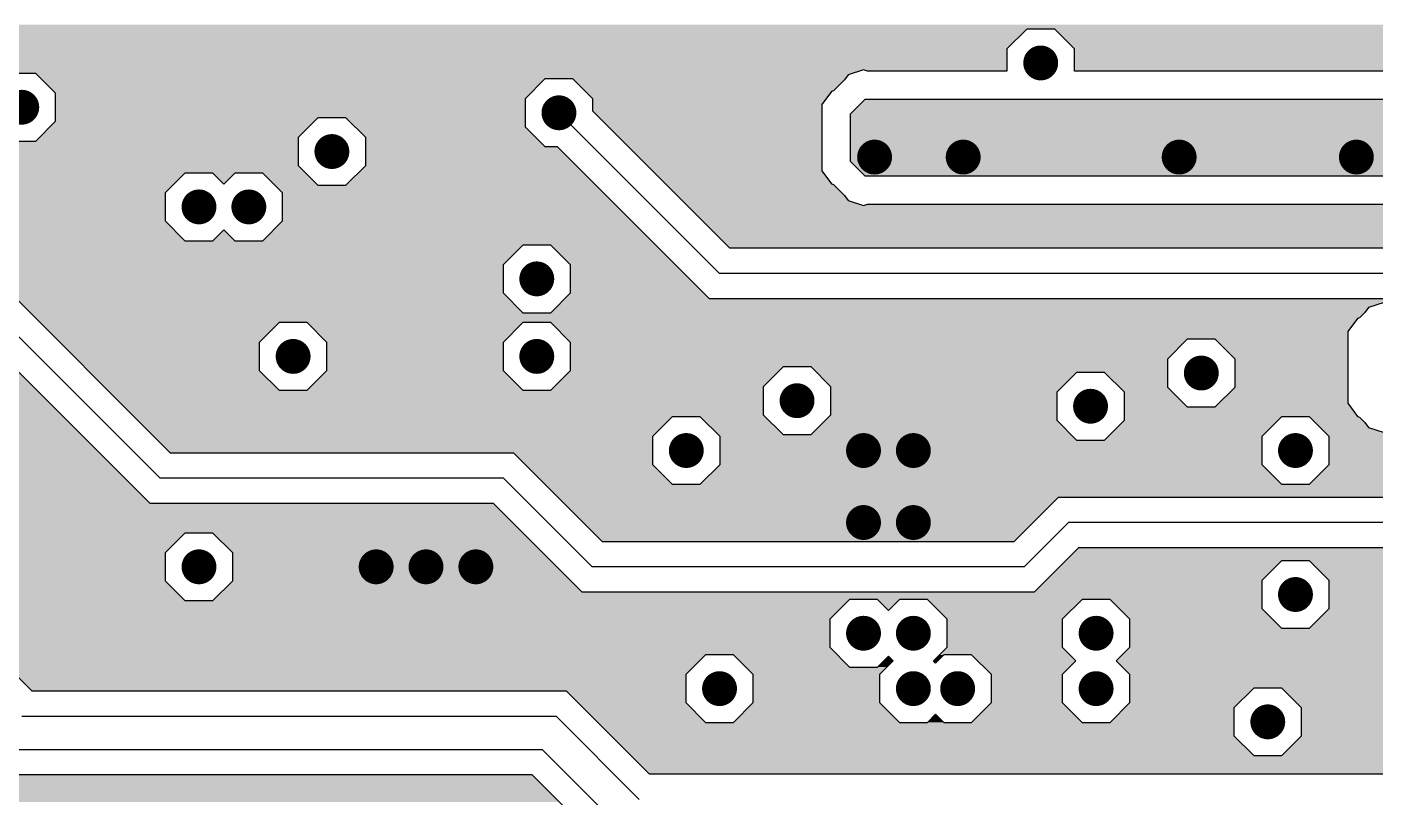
# Model space of a CAD drawing. Extents: x 295 to 953, y 10 to 290.
# Drawn here: x 579.9 to 630.9, y 160.5 to 189.7 of the extents above; entities that cross this region are included whole.
import ezdxf

# ---------------------------------------------------------------- set-up
doc = ezdxf.new("R2010")
doc.units = 0
doc.header["$LTSCALE"] = 5
doc.header["$MEASUREMENT"] = 0
doc.layers.get('0').update_dxf_attribs({"linetype": 'CONTINUOUS', "lineweight": 25})
doc.layers.add('L2-INT1_GBR', color=7, linetype='CONTINUOUS')

msp = doc.modelspace()

# ---------------------------------------------------------------- linework, layer by layer
at = {"const_width": 0.66}
for points in [[(617.885, 188.308, 1), (618.545, 188.308, 1)], [(579.328, 186.632, 1), (579.988, 186.632, 1)], [(599.655, 186.422, 1), (600.315, 186.422, 1)], [(591.063, 184.955, 1), (591.723, 184.955, 1)], [(611.599, 184.746, 1), (612.259, 184.746, 1)], [(614.952, 184.746, 1), (615.612, 184.746, 1)], [(623.124, 184.746, 1), (623.784, 184.746, 1)], [(629.83, 184.746, 1), (630.49, 184.746, 1)], [(586.034, 182.86, 1), (586.694, 182.86, 1)], [(587.92, 182.86, 1), (588.58, 182.86, 1)], [(598.816, 180.136, 1), (599.476, 180.136, 1)], [(589.596, 177.202, 1), (590.256, 177.202, 1)], [(598.816, 177.202, 1), (599.476, 177.202, 1)], [(623.962, 176.573, 1), (624.622, 176.573, 1)], [(608.665, 175.526, 1), (609.325, 175.526, 1)], [(619.771, 175.316, 1), (620.431, 175.316, 1)], [(604.474, 173.64, 1), (605.134, 173.64, 1)], [(611.18, 173.64, 1), (611.84, 173.64, 1)], [(613.066, 173.64, 1), (613.726, 173.64, 1)], [(627.525, 173.64, 1), (628.185, 173.64, 1)], [(611.18, 170.916, 1), (611.84, 170.916, 1)], [(613.066, 170.916, 1), (613.726, 170.916, 1)], [(586.034, 169.239, 1), (586.694, 169.239, 1)], [(592.739, 169.239, 1), (593.399, 169.239, 1)], [(594.625, 169.239, 1), (595.285, 169.239, 1)], [(596.511, 169.239, 1), (597.171, 169.239, 1)], [(627.525, 168.191, 1), (628.185, 168.191, 1)], [(611.18, 166.725, 1), (611.84, 166.725, 1)], [(613.066, 166.725, 1), (613.726, 166.725, 1)], [(619.981, 166.725, 1), (620.641, 166.725, 1)], [(605.732, 164.629, 1), (606.392, 164.629, 1)], [(613.066, 164.629, 1), (613.726, 164.629, 1)], [(614.742, 164.629, 1), (615.402, 164.629, 1)], [(619.981, 164.629, 1), (620.641, 164.629, 1)], [(626.477, 163.372, 1), (627.137, 163.372, 1)]]:
    msp.add_lwpolyline(points, format="xyb", close=True, dxfattribs=at)
at = {"layer": 'L2-INT1_GBR'}
for p, q in [((617.686, 189.587), (616.937, 188.838)), ((618.745, 189.587), (617.686, 189.587)), ((619.494, 188.838), (618.745, 189.587)), ((616.937, 188.838), (616.937, 188)), ((619.494, 188), (619.494, 188.838)), ((580.188, 187.91), (579.129, 187.91)), ((580.937, 187.161), (580.188, 187.91)), ((610.924, 187.858), (610.787, 187.67)), ((611.51, 188.049), (610.924, 187.858)), ((611.66, 188), (611.51, 188.049)), ((616.937, 188), (611.66, 188)), ((648.579, 188), (619.494, 188)), ((599.455, 187.701), (598.706, 186.952)), ((600.514, 187.701), (599.455, 187.701)), ((601.263, 186.952), (600.514, 187.701)), ((610.295, 187.229), (609.932, 186.731)), ((610.371, 187.254), (610.295, 187.229)), ((610.787, 187.67), (610.371, 187.254)), ((585.29, 173.541), (572.088, 186.742)), ((580.937, 186.102), (580.937, 187.161)), ((598.706, 186.952), (598.706, 185.893)), ((601.263, 186.485), (601.263, 186.952)), ((609.932, 186.731), (609.932, 184.228)), ((611.561, 186.927), (611.005, 186.371)), ((651.376, 186.927), (611.561, 186.927)), ((590.863, 186.234), (590.114, 185.485)), ((591.923, 186.234), (590.863, 186.234)), ((592.672, 185.485), (591.923, 186.234)), ((599.985, 186.422), (606.062, 180.345)), ((606.454, 181.294), (601.263, 186.485)), ((611.005, 186.371), (611.005, 184.587)), ((571.695, 185.794), (584.897, 172.592)), ((580.188, 185.353), (580.937, 186.102)), ((598.706, 185.893), (599.455, 185.143)), ((579.129, 185.353), (580.188, 185.353)), ((590.114, 185.485), (590.114, 184.426)), ((592.672, 184.426), (592.672, 185.485)), ((571.303, 184.845), (584.504, 171.643)), ((599.455, 185.143), (599.922, 185.143)), ((599.922, 185.143), (605.669, 179.397)), ((590.114, 184.426), (590.863, 183.677)), ((591.923, 183.677), (592.672, 184.426)), ((609.932, 184.228), (610.295, 183.729)), ((611.005, 184.587), (611.561, 184.031)), ((585.834, 184.139), (585.085, 183.389)), ((586.893, 184.139), (585.834, 184.139)), ((587.308, 183.726), (586.893, 184.139)), ((587.72, 184.139), (587.308, 183.726)), ((588.779, 184.139), (587.72, 184.139)), ((589.529, 183.389), (588.779, 184.139)), ((590.863, 183.677), (591.923, 183.677)), ((610.295, 183.729), (610.371, 183.705)), ((610.371, 183.705), (610.787, 183.289)), ((611.561, 184.031), (654.626, 184.031)), ((585.085, 183.389), (585.085, 182.33)), ((589.529, 182.33), (589.529, 183.389)), ((610.787, 183.289), (610.924, 183.101)), ((610.924, 183.101), (611.51, 182.909)), ((611.51, 182.909), (611.66, 182.959)), ((611.66, 182.959), (654.527, 182.959)), ((580.051, 164.53), (562.361, 182.22)), ((585.085, 182.33), (585.834, 181.581)), ((588.779, 181.581), (589.529, 182.33)), ((586.893, 181.581), (587.308, 181.994)), ((587.308, 181.994), (587.72, 181.581)), ((585.834, 181.581), (586.893, 181.581)), ((587.72, 181.581), (588.779, 181.581)), ((598.617, 181.414), (597.868, 180.665)), ((599.676, 181.414), (598.617, 181.414)), ((600.425, 180.665), (599.676, 181.414)), ((661.2, 181.294), (606.454, 181.294)), ((597.868, 180.665), (597.868, 179.606)), ((600.425, 179.606), (600.425, 180.665)), ((661.592, 180.345), (606.062, 180.345)), ((597.868, 179.606), (598.617, 178.857)), ((599.676, 178.857), (600.425, 179.606)), ((605.669, 179.397), (661.985, 179.397)), ((630.622, 179.057), (630.485, 178.869)), ((631.208, 179.248), (630.622, 179.057)), ((598.617, 178.857), (599.676, 178.857)), ((630.203, 178.637), (629.84, 178.139)), ((630.279, 178.662), (630.203, 178.637)), ((630.485, 178.869), (630.279, 178.662)), ((589.397, 178.481), (588.647, 177.732)), ((590.456, 178.481), (589.397, 178.481)), ((591.205, 177.732), (590.456, 178.481)), ((598.617, 178.481), (597.868, 177.732)), ((599.676, 178.481), (598.617, 178.481)), ((600.425, 177.732), (599.676, 178.481)), ((629.84, 178.139), (629.84, 175.427)), ((588.647, 177.732), (588.647, 176.672)), ((591.205, 176.672), (591.205, 177.732)), ((597.868, 177.732), (597.868, 176.672)), ((600.425, 176.672), (600.425, 177.732)), ((623.763, 177.852), (623.014, 177.103)), ((624.822, 177.852), (623.763, 177.852)), ((625.571, 177.103), (624.822, 177.852)), ((623.014, 177.103), (623.014, 176.044)), ((625.571, 176.044), (625.571, 177.103)), ((588.647, 176.672), (589.397, 175.923)), ((590.456, 175.923), (591.205, 176.672)), ((597.868, 176.672), (598.617, 175.923)), ((599.676, 175.923), (600.425, 176.672)), ((608.466, 176.804), (607.717, 176.055)), ((609.525, 176.804), (608.466, 176.804)), ((610.274, 176.055), (609.525, 176.804)), ((619.572, 176.595), (618.823, 175.846)), ((620.631, 176.595), (619.572, 176.595)), ((621.38, 175.846), (620.631, 176.595)), ((607.717, 176.055), (607.717, 174.996)), ((610.274, 174.996), (610.274, 176.055)), ((623.014, 176.044), (623.763, 175.295)), ((624.822, 175.295), (625.571, 176.044)), ((589.397, 175.923), (590.456, 175.923)), ((598.617, 175.923), (599.676, 175.923)), ((618.823, 175.846), (618.823, 174.786)), ((621.38, 174.786), (621.38, 175.846)), ((607.717, 174.996), (608.466, 174.247)), ((609.525, 174.247), (610.274, 174.996)), ((623.763, 175.295), (624.822, 175.295)), ((629.84, 175.427), (630.203, 174.928)), ((604.275, 174.918), (603.526, 174.169)), ((605.334, 174.918), (604.275, 174.918)), ((606.083, 174.169), (605.334, 174.918)), ((618.823, 174.786), (619.572, 174.037)), ((620.631, 174.037), (621.38, 174.786)), ((627.325, 174.918), (626.576, 174.169)), ((628.384, 174.918), (627.325, 174.918)), ((629.133, 174.169), (628.384, 174.918)), ((630.203, 174.928), (630.279, 174.904)), ((630.279, 174.904), (630.485, 174.697)), ((630.485, 174.697), (630.622, 174.509)), ((630.622, 174.509), (631.208, 174.318)), ((603.526, 174.169), (603.526, 173.11)), ((606.083, 173.11), (606.083, 174.169)), ((608.466, 174.247), (609.525, 174.247)), ((619.572, 174.037), (620.631, 174.037)), ((626.576, 174.169), (626.576, 173.11)), ((629.133, 173.11), (629.133, 174.169)), ((598.282, 173.541), (585.29, 173.541)), ((601.635, 170.188), (598.282, 173.541)), ((603.526, 173.11), (604.275, 172.361)), ((605.334, 172.361), (606.083, 173.11)), ((626.576, 173.11), (627.325, 172.361)), ((628.384, 172.361), (629.133, 173.11)), ((597.889, 172.592), (584.897, 172.592)), ((597.889, 172.592), (601.242, 169.239)), ((604.275, 172.361), (605.334, 172.361)), ((627.325, 172.361), (628.384, 172.361)), ((584.504, 171.643), (597.496, 171.643)), ((597.496, 171.643), (600.849, 168.29)), ((618.87, 171.864), (617.194, 170.188)), ((636.629, 171.864), (618.87, 171.864)), ((617.587, 169.239), (619.263, 170.916)), ((636.237, 170.916), (619.263, 170.916)), ((585.834, 170.518), (585.085, 169.769)), ((586.893, 170.518), (585.834, 170.518)), ((587.643, 169.769), (586.893, 170.518)), ((617.194, 170.188), (601.635, 170.188)), ((617.98, 168.29), (619.656, 169.967)), ((619.656, 169.967), (635.844, 169.967)), ((585.085, 169.769), (585.085, 168.709)), ((587.643, 168.709), (587.643, 169.769)), ((627.325, 169.47), (626.576, 168.721)), ((628.384, 169.47), (627.325, 169.47)), ((629.133, 168.721), (628.384, 169.47)), ((617.587, 169.239), (601.242, 169.239)), ((585.085, 168.709), (585.834, 167.96)), ((586.893, 167.96), (587.643, 168.709)), ((626.576, 168.721), (626.576, 167.662)), ((629.133, 167.662), (629.133, 168.721)), ((585.834, 167.96), (586.893, 167.96)), ((600.849, 168.29), (617.98, 168.29)), ((610.98, 168.003), (610.231, 167.254)), ((612.039, 168.003), (610.98, 168.003)), ((612.454, 167.591), (612.039, 168.003)), ((612.866, 168.003), (612.454, 167.591)), ((613.925, 168.003), (612.866, 168.003)), ((614.675, 167.254), (613.925, 168.003)), ((619.781, 168.003), (619.032, 167.254)), ((620.841, 168.003), (619.781, 168.003)), ((621.59, 167.254), (620.841, 168.003)), ((626.576, 167.662), (627.325, 166.913)), ((628.384, 166.913), (629.133, 167.662)), ((610.231, 167.254), (610.231, 166.195)), ((614.675, 166.195), (614.675, 167.254)), ((619.032, 167.254), (619.032, 166.195)), ((621.59, 166.195), (621.59, 167.254)), ((627.325, 166.913), (628.384, 166.913)), ((605.532, 165.908), (604.783, 165.159)), ((606.591, 165.908), (605.532, 165.908)), ((607.34, 165.159), (606.591, 165.908)), ((610.231, 166.195), (610.98, 165.446)), ((612.039, 165.446), (612.454, 165.858)), ((612.454, 165.858), (612.635, 165.677)), ((614.156, 165.677), (614.675, 166.195)), ((614.543, 165.908), (614.234, 165.599)), ((615.602, 165.908), (614.543, 165.908)), ((616.351, 165.159), (615.602, 165.908)), ((619.032, 166.195), (619.55, 165.677)), ((621.072, 165.677), (621.59, 166.195)), ((610.98, 165.446), (612.039, 165.446)), ((612.635, 165.677), (612.117, 165.159)), ((614.234, 165.599), (614.156, 165.677)), ((619.55, 165.677), (619.032, 165.159)), ((621.59, 165.159), (621.072, 165.677)), ((604.783, 165.159), (604.783, 164.099)), ((607.34, 164.099), (607.34, 165.159)), ((612.117, 165.159), (612.117, 164.099)), ((616.351, 164.099), (616.351, 165.159)), ((619.032, 165.159), (619.032, 164.099)), ((621.59, 164.099), (621.59, 165.159)), ((600.272, 164.53), (580.051, 164.53)), ((603.415, 161.387), (600.272, 164.53)), ((626.277, 164.65), (625.528, 163.901)), ((627.337, 164.65), (626.277, 164.65)), ((628.086, 163.901), (627.337, 164.65)), ((604.783, 164.099), (605.532, 163.35)), ((606.591, 163.35), (607.34, 164.099)), ((612.117, 164.099), (612.866, 163.35)), ((615.602, 163.35), (616.351, 164.099)), ((619.032, 164.099), (619.781, 163.35)), ((620.841, 163.35), (621.59, 164.099)), ((625.528, 163.901), (625.528, 162.842)), ((628.086, 162.842), (628.086, 163.901)), ((579.658, 163.581), (599.879, 163.581)), ((603.022, 160.438), (599.879, 163.581)), ((605.532, 163.35), (606.591, 163.35)), ((612.866, 163.35), (613.925, 163.35)), ((613.925, 163.35), (614.234, 163.659)), ((614.234, 163.659), (614.543, 163.35)), ((614.543, 163.35), (615.602, 163.35)), ((619.781, 163.35), (620.841, 163.35)), ((625.528, 162.842), (626.277, 162.093)), ((627.337, 162.093), (628.086, 162.842)), ((579.239, 162.324), (599.356, 162.324)), ((602.499, 159.181), (599.356, 162.324)), ((626.277, 162.093), (627.337, 162.093)), ((578.846, 161.375), (598.963, 161.375)), ((598.963, 161.375), (602.107, 158.232)), ((639.458, 161.387), (603.415, 161.387))]:
    msp.add_line(p, q, dxfattribs=at)
for points in [[(524.611, 189.412), (524.786, 189.587), (617.511, 189.412), (617.686, 189.587)], [(524.786, 189.587), (524.953, 189.754), (667.229, 189.587), (667.229, 189.754)], [(524.786, 189.587), (524.786, 189.587), (617.686, 189.587), (618.745, 189.587)], [(528.807, 188.838), (528.233, 189.412), (616.937, 188.838), (617.511, 189.412)], [(619.494, 188.838), (618.745, 189.587), (648.579, 188.838), (649.328, 189.587)], [(618.745, 189.587), (618.745, 189.587), (649.328, 189.587), (650.387, 189.587)], [(529.32, 188.325), (528.807, 188.838), (616.937, 188.325), (616.937, 188.838)], [(619.494, 188), (619.494, 188.838), (648.579, 188), (648.579, 188.838)], [(529.32, 188.049), (529.32, 188.325), (616.937, 188.049), (616.937, 188.325)], [(529.32, 187.91), (529.32, 188.049), (611.086, 187.91), (611.51, 188.049)], [(529.32, 187.91), (529.32, 187.91), (579.129, 187.91), (580.188, 187.91)], [(580.241, 187.858), (580.188, 187.91), (610.924, 187.858), (611.086, 187.91)], [(580.397, 187.701), (580.241, 187.858), (610.81, 187.701), (610.924, 187.858)], [(611.66, 188), (611.51, 188.049), (616.937, 188), (616.937, 188.049)], [(580.937, 187.161), (580.397, 187.701), (598.915, 187.161), (599.455, 187.701)], [(580.397, 187.701), (580.397, 187.701), (599.455, 187.701), (600.514, 187.701)], [(600.546, 187.67), (600.514, 187.701), (610.787, 187.67), (610.81, 187.701)], [(600.961, 187.254), (600.546, 187.67), (610.371, 187.254), (610.787, 187.67)], [(600.986, 187.229), (600.961, 187.254), (610.295, 187.229), (610.371, 187.254)], [(601.263, 186.952), (600.986, 187.229), (610.094, 186.952), (610.295, 187.229)], [(580.937, 186.952), (580.937, 187.161), (598.706, 186.952), (598.915, 187.161)], [(580.937, 186.234), (580.937, 186.952), (598.706, 186.234), (598.706, 186.952)], [(601.263, 186.731), (601.263, 186.952), (609.932, 186.731), (610.094, 186.952)], [(601.263, 186.485), (601.263, 186.731), (609.932, 186.485), (609.932, 186.731)], [(611.005, 186.371), (611.561, 186.927), (655.182, 186.371), (655.182, 186.927)], [(580.937, 186.102), (580.937, 186.234), (590.731, 186.102), (590.863, 186.234)], [(580.937, 186.234), (580.937, 186.234), (590.863, 186.234), (591.923, 186.234)], [(592.264, 185.893), (591.923, 186.234), (598.706, 185.893), (598.706, 186.234)], [(603.521, 184.228), (601.263, 186.485), (609.932, 184.228), (609.932, 186.485)], [(611.005, 184.587), (611.005, 186.371), (655.182, 184.587), (655.182, 186.371)], [(580.32, 185.485), (580.937, 186.102), (590.114, 185.485), (590.731, 186.102)], [(592.672, 185.485), (592.264, 185.893), (599.113, 185.485), (598.706, 185.893)], [(574.405, 184.426), (573.477, 185.353), (590.114, 184.426), (590.114, 185.353)], [(580.188, 185.353), (580.32, 185.485), (590.114, 185.353), (590.114, 185.485)], [(592.672, 185.143), (592.672, 185.485), (599.455, 185.143), (599.113, 185.485)], [(592.672, 184.426), (592.672, 185.143), (600.64, 184.426), (599.922, 185.143)], [(592.672, 185.143), (592.672, 185.143), (599.676, 185.143), (599.455, 185.143)], [(574.692, 184.139), (574.405, 184.426), (590.401, 184.139), (590.114, 184.426)], [(591.923, 183.677), (592.672, 184.426), (601.389, 183.677), (600.64, 184.426)], [(604.019, 183.729), (603.521, 184.228), (610.295, 183.729), (609.932, 184.228)], [(611.561, 184.031), (611.005, 184.587), (654.626, 184.031), (655.182, 184.587)], [(575.441, 183.389), (574.692, 184.139), (585.085, 183.389), (585.834, 184.139)], [(574.692, 184.139), (574.692, 184.139), (585.834, 184.139), (586.893, 184.139)], [(586.893, 184.139), (586.893, 184.139), (587.72, 184.139), (588.779, 184.139)], [(587.308, 183.726), (586.893, 184.139), (587.308, 183.726), (587.72, 184.139)], [(588.834, 184.084), (588.779, 184.139), (590.456, 184.084), (590.401, 184.139)], [(589.241, 183.677), (588.834, 184.084), (590.863, 183.677), (590.456, 184.084)], [(589.529, 183.389), (589.241, 183.677), (601.676, 183.389), (601.389, 183.677)], [(604.044, 183.705), (604.019, 183.729), (610.371, 183.705), (610.295, 183.729)], [(604.459, 183.289), (604.044, 183.705), (610.787, 183.289), (610.371, 183.705)], [(576.5, 182.33), (575.441, 183.389), (585.085, 182.33), (585.085, 183.389)], [(589.529, 182.33), (589.529, 183.389), (602.735, 182.33), (601.676, 183.389)], [(604.648, 183.101), (604.459, 183.289), (610.924, 183.101), (610.787, 183.289)], [(604.839, 182.909), (604.648, 183.101), (611.51, 182.909), (610.924, 183.101)], [(606.454, 181.294), (604.839, 182.909), (661.2, 181.294), (662.815, 182.909)], [(611.51, 182.909), (611.66, 182.959), (654.677, 182.909), (654.527, 182.959)], [(611.66, 182.959), (611.66, 182.959), (654.527, 182.959), (611.66, 182.959)], [(577.249, 181.581), (576.5, 182.33), (585.834, 181.581), (585.085, 182.33)], [(588.779, 181.581), (589.529, 182.33), (603.484, 181.581), (602.735, 182.33)], [(586.893, 181.581), (587.308, 181.994), (587.72, 181.581), (587.308, 181.994)], [(577.416, 181.414), (577.249, 181.581), (603.651, 181.414), (603.484, 181.581)], [(578.165, 180.665), (577.416, 181.414), (597.868, 180.665), (598.617, 181.414)], [(577.416, 181.414), (577.416, 181.414), (598.617, 181.414), (599.676, 181.414)], [(600.425, 180.665), (599.676, 181.414), (604.4, 180.665), (603.651, 181.414)], [(579.224, 179.606), (578.165, 180.665), (597.868, 179.606), (597.868, 180.665)], [(600.425, 179.731), (600.425, 180.665), (605.334, 179.731), (604.4, 180.665)], [(579.973, 178.857), (579.224, 179.606), (598.617, 178.857), (597.868, 179.606)], [(600.216, 179.397), (600.425, 179.606), (605.669, 179.397), (605.459, 179.606)], [(600.425, 179.606), (600.425, 179.731), (605.459, 179.606), (605.334, 179.731)], [(599.688, 178.869), (599.876, 179.057), (630.485, 178.869), (630.622, 179.057)], [(599.876, 179.057), (600.067, 179.248), (630.622, 179.057), (631.208, 179.248)], [(600.067, 179.248), (600.216, 179.396), (664.811, 179.248), (664.96, 179.396)], [(600.216, 179.396), (600.216, 179.397), (609.525, 179.396), (605.669, 179.397)], [(628.384, 179.396), (661.985, 179.397), (664.96, 179.396), (664.96, 179.397)], [(580.168, 178.662), (579.973, 178.857), (630.279, 178.662), (630.473, 178.857)], [(579.973, 178.857), (579.973, 178.857), (599.676, 178.857), (598.617, 178.857)], [(580.193, 178.637), (580.168, 178.662), (630.203, 178.637), (630.279, 178.662)], [(580.35, 178.481), (580.193, 178.637), (630.089, 178.481), (630.203, 178.637)], [(599.676, 178.857), (599.688, 178.869), (630.473, 178.857), (630.485, 178.869)], [(581.099, 177.732), (580.35, 178.481), (588.647, 177.732), (589.397, 178.481)], [(580.35, 178.481), (580.35, 178.481), (589.397, 178.481), (590.456, 178.481)], [(591.205, 177.732), (590.456, 178.481), (597.868, 177.732), (598.617, 178.481)], [(590.456, 178.481), (590.456, 178.481), (598.617, 178.481), (599.676, 178.481)], [(600.018, 178.139), (599.676, 178.481), (629.84, 178.139), (630.089, 178.481)], [(600.305, 177.852), (600.018, 178.139), (629.84, 177.852), (629.84, 178.139)], [(582.158, 176.672), (581.099, 177.732), (588.647, 176.672), (588.647, 177.732)], [(591.205, 176.672), (591.205, 177.732), (597.868, 176.672), (597.868, 177.732)], [(600.425, 177.732), (600.305, 177.852), (623.642, 177.732), (623.763, 177.852)], [(600.305, 177.852), (600.305, 177.852), (623.763, 177.852), (624.822, 177.852)], [(600.425, 177.103), (600.425, 177.732), (623.014, 177.103), (623.642, 177.732)], [(625.571, 177.103), (624.822, 177.852), (629.84, 177.103), (629.84, 177.852)], [(600.425, 176.804), (600.425, 177.103), (623.014, 176.804), (623.014, 177.103)], [(625.571, 176.044), (625.571, 177.103), (629.84, 176.044), (629.84, 177.103)], [(575.07, 176.055), (574.321, 176.804), (580.092, 176.055), (579.343, 176.804)], [(582.907, 175.923), (582.158, 176.672), (589.397, 175.923), (588.647, 176.672)], [(590.456, 175.923), (591.205, 176.672), (598.617, 175.923), (597.868, 176.672)], [(599.808, 176.055), (600.425, 176.672), (607.717, 176.055), (608.334, 176.672)], [(600.425, 176.672), (600.425, 176.804), (608.334, 176.672), (608.466, 176.804)], [(600.425, 176.804), (600.425, 176.804), (608.466, 176.804), (609.525, 176.804)], [(609.734, 176.595), (609.525, 176.804), (623.014, 176.595), (623.014, 176.804)], [(610.274, 176.055), (609.734, 176.595), (619.032, 176.055), (619.572, 176.595)], [(609.734, 176.595), (609.734, 176.595), (619.572, 176.595), (620.631, 176.595)], [(621.182, 176.044), (620.631, 176.595), (623.014, 176.044), (623.014, 176.595)], [(575.07, 174.996), (575.07, 176.055), (581.152, 174.996), (580.092, 176.055)], [(599.676, 175.923), (599.808, 176.055), (607.717, 175.923), (607.717, 176.055)], [(610.274, 175.846), (610.274, 176.055), (618.823, 175.846), (619.032, 176.055)], [(621.38, 175.846), (621.182, 176.044), (623.212, 175.846), (623.014, 176.044)], [(624.954, 175.427), (625.571, 176.044), (629.84, 175.427), (629.84, 176.044)], [(583.834, 174.996), (582.907, 175.923), (607.717, 174.996), (607.717, 175.923)], [(610.274, 174.996), (610.274, 175.846), (618.823, 174.996), (618.823, 175.846)], [(621.38, 175.295), (621.38, 175.846), (623.763, 175.295), (623.212, 175.846)], [(574.321, 174.247), (575.07, 174.996), (581.901, 174.247), (581.152, 174.996)], [(583.912, 174.918), (583.834, 174.996), (607.794, 174.918), (607.717, 174.996)], [(610.064, 174.786), (610.274, 174.996), (618.823, 174.786), (618.823, 174.996)], [(621.38, 174.928), (621.38, 175.295), (630.203, 174.928), (629.936, 175.295)], [(624.822, 175.295), (624.954, 175.427), (629.936, 175.295), (629.84, 175.427)], [(584.661, 174.169), (583.912, 174.918), (603.526, 174.169), (604.275, 174.918)], [(583.912, 174.918), (583.912, 174.918), (604.275, 174.918), (605.334, 174.918)], [(606.005, 174.247), (605.334, 174.918), (608.466, 174.247), (607.794, 174.918)], [(609.525, 174.247), (610.064, 174.786), (619.362, 174.247), (618.823, 174.786)], [(620.763, 174.169), (621.38, 174.786), (626.576, 174.169), (627.193, 174.786)], [(621.38, 174.918), (621.38, 174.928), (630.233, 174.918), (630.203, 174.928)], [(621.38, 174.786), (621.38, 174.918), (627.193, 174.786), (627.325, 174.918)], [(621.38, 174.918), (621.38, 174.918), (627.325, 174.918), (628.384, 174.918)], [(628.399, 174.904), (628.384, 174.918), (630.279, 174.904), (630.233, 174.918)], [(628.606, 174.697), (628.399, 174.904), (630.485, 174.697), (630.279, 174.904)], [(628.794, 174.509), (628.606, 174.697), (630.622, 174.509), (630.485, 174.697)], [(628.985, 174.318), (628.794, 174.509), (631.208, 174.318), (630.622, 174.509)], [(572.938, 171.643), (570.334, 174.247), (584.504, 171.643), (581.901, 174.247)], [(585.29, 173.541), (584.661, 174.169), (603.526, 173.541), (603.526, 174.169)], [(606.083, 174.169), (606.005, 174.247), (619.44, 174.169), (619.362, 174.247)], [(606.083, 174.037), (606.083, 174.169), (619.572, 174.037), (619.44, 174.169)], [(606.083, 173.11), (606.083, 174.037), (626.576, 173.11), (626.576, 174.037)], [(620.631, 174.037), (620.763, 174.169), (626.576, 174.037), (626.576, 174.169)], [(629.133, 174.169), (628.985, 174.318), (674.611, 174.169), (674.759, 174.318)], [(629.133, 173.11), (629.133, 174.169), (673.551, 173.11), (674.611, 174.169)], [(598.712, 173.11), (598.282, 173.541), (603.526, 173.11), (603.526, 173.541)], [(599.462, 172.361), (598.712, 173.11), (604.275, 172.361), (603.526, 173.11)], [(605.334, 172.361), (606.083, 173.11), (627.325, 172.361), (626.576, 173.11)], [(628.384, 172.361), (629.133, 173.11), (672.802, 172.361), (673.551, 173.11)], [(599.958, 171.864), (599.462, 172.361), (672.306, 171.864), (672.802, 172.361)], [(574.063, 170.518), (572.938, 171.643), (598.622, 170.518), (597.496, 171.643)], [(572.938, 171.643), (572.938, 171.643), (586.894, 171.643), (584.504, 171.643)], [(601.635, 170.188), (599.958, 171.864), (617.194, 170.188), (618.87, 171.864)], [(599.958, 171.864), (599.958, 171.864), (618.87, 171.864), (636.629, 171.864)], [(574.812, 169.769), (574.063, 170.518), (585.085, 169.769), (585.834, 170.518)], [(574.063, 170.518), (574.063, 170.518), (585.834, 170.518), (586.893, 170.518)], [(587.643, 169.769), (586.893, 170.518), (599.371, 169.769), (598.622, 170.518)], [(619.159, 169.47), (619.656, 169.967), (636.341, 169.47), (635.844, 169.967)], [(619.656, 169.967), (619.656, 169.967), (620.841, 169.967), (619.656, 169.967)], [(575.872, 168.709), (574.812, 169.769), (585.085, 168.709), (585.085, 169.769)], [(587.643, 168.709), (587.643, 169.769), (600.43, 168.709), (599.371, 169.769)], [(618.41, 168.721), (619.159, 169.47), (626.576, 168.721), (627.325, 169.47)], [(619.159, 169.47), (619.159, 169.47), (627.325, 169.47), (628.384, 169.47)], [(629.133, 168.721), (628.384, 169.47), (637.09, 168.721), (636.341, 169.47)], [(576.621, 167.96), (575.872, 168.709), (585.834, 167.96), (585.085, 168.709)], [(587.224, 168.29), (587.643, 168.709), (600.849, 168.29), (600.43, 168.709)], [(617.98, 168.29), (618.41, 168.721), (626.576, 168.29), (626.576, 168.721)], [(629.133, 167.662), (629.133, 168.721), (638.149, 167.662), (637.09, 168.721)], [(577.327, 167.254), (576.621, 167.96), (610.231, 167.254), (610.937, 167.96)], [(586.893, 167.96), (586.936, 168.003), (610.937, 167.96), (610.98, 168.003)], [(586.936, 168.003), (587.223, 168.29), (626.576, 168.003), (626.576, 168.29)], [(586.936, 168.003), (586.936, 168.003), (610.98, 168.003), (612.039, 168.003)], [(587.223, 168.29), (587.224, 168.29), (606.591, 168.29), (600.849, 168.29)], [(612.039, 168.003), (612.039, 168.003), (612.866, 168.003), (613.925, 168.003)], [(612.454, 167.591), (612.039, 168.003), (612.454, 167.591), (612.866, 168.003)], [(614.675, 167.254), (613.925, 168.003), (619.032, 167.254), (619.781, 168.003)], [(613.925, 168.003), (613.925, 168.003), (619.781, 168.003), (620.841, 168.003)], [(621.182, 167.662), (620.841, 168.003), (626.576, 167.662), (626.576, 168.003)], [(621.59, 167.254), (621.182, 167.662), (626.984, 167.254), (626.576, 167.662)], [(628.384, 166.913), (629.049, 167.578), (638.898, 166.913), (638.233, 167.578)], [(629.049, 167.578), (629.133, 167.662), (638.233, 167.578), (638.149, 167.662)], [(578.386, 166.195), (577.327, 167.254), (610.231, 166.195), (610.231, 167.254)], [(614.675, 166.195), (614.675, 167.254), (619.032, 166.195), (619.032, 167.254)], [(621.59, 166.913), (621.59, 167.254), (627.325, 166.913), (626.984, 167.254)], [(621.59, 166.195), (621.59, 166.913), (639.616, 166.195), (638.898, 166.913)], [(621.59, 166.913), (621.59, 166.913), (627.337, 166.913), (627.325, 166.913)], [(578.673, 165.908), (578.386, 166.195), (610.518, 165.908), (610.231, 166.195)], [(579.422, 165.159), (578.673, 165.908), (604.783, 165.159), (605.532, 165.908)], [(578.673, 165.908), (578.673, 165.908), (605.532, 165.908), (606.591, 165.908)], [(607.053, 165.446), (606.591, 165.908), (610.98, 165.446), (610.518, 165.908)], [(612.271, 165.677), (612.454, 165.858), (612.635, 165.677), (612.454, 165.858)], [(614.156, 165.677), (614.387, 165.908), (614.312, 165.677), (614.543, 165.908)], [(614.387, 165.908), (614.675, 166.195), (619.319, 165.908), (619.032, 166.195)], [(614.387, 165.908), (614.387, 165.908), (614.543, 165.908), (615.602, 165.908)], [(615.833, 165.677), (615.602, 165.908), (619.55, 165.677), (619.319, 165.908)], [(621.072, 165.677), (621.59, 166.195), (640.134, 165.677), (639.616, 166.195)], [(607.34, 165.159), (607.053, 165.446), (612.117, 165.159), (612.404, 165.446)], [(612.039, 165.446), (612.271, 165.677), (612.404, 165.446), (612.635, 165.677)], [(614.234, 165.599), (614.156, 165.677), (614.234, 165.599), (614.312, 165.677)], [(616.351, 165.159), (615.833, 165.677), (619.032, 165.159), (619.55, 165.677)], [(621.182, 165.566), (621.072, 165.677), (640.245, 165.566), (640.134, 165.677)], [(621.265, 165.484), (621.182, 165.566), (675.136, 165.484), (675.106, 165.566)], [(621.59, 165.159), (621.265, 165.484), (675.289, 165.159), (675.136, 165.484)], [(580.051, 164.53), (579.422, 165.159), (604.783, 164.53), (604.783, 165.159)], [(607.34, 164.099), (607.34, 165.159), (612.117, 164.099), (612.117, 165.159)], [(616.351, 164.099), (616.351, 165.159), (619.032, 164.099), (619.032, 165.159)], [(621.59, 164.952), (621.59, 165.159), (675.386, 164.952), (675.289, 165.159)], [(621.59, 164.65), (621.59, 164.952), (675.567, 164.65), (675.386, 164.952)], [(600.702, 164.099), (600.272, 164.53), (604.783, 164.099), (604.783, 164.53)], [(621.59, 164.099), (621.59, 164.65), (625.726, 164.099), (626.277, 164.65)], [(621.59, 164.65), (621.59, 164.65), (626.277, 164.65), (627.337, 164.65)], [(628.086, 163.901), (627.337, 164.65), (636.425, 163.901), (637.174, 164.65)], [(627.337, 164.65), (627.337, 164.65), (637.174, 164.65), (638.233, 164.65)], [(601.451, 163.35), (600.702, 164.099), (605.532, 163.35), (604.783, 164.099)], [(606.591, 163.35), (607.34, 164.099), (612.866, 163.35), (612.117, 164.099)], [(615.602, 163.35), (616.351, 164.099), (619.781, 163.35), (619.032, 164.099)], [(620.841, 163.35), (621.392, 163.901), (625.528, 163.35), (625.528, 163.901)], [(621.392, 163.901), (621.59, 164.099), (625.528, 163.901), (625.726, 164.099)], [(628.086, 162.842), (628.086, 163.901), (636.425, 162.842), (636.425, 163.901)], [(601.96, 162.842), (601.451, 163.35), (625.528, 162.842), (625.528, 163.35)], [(613.925, 163.35), (614.234, 163.659), (614.543, 163.35), (614.234, 163.659)], [(602.709, 162.093), (601.96, 162.842), (626.277, 162.093), (625.528, 162.842)], [(627.337, 162.093), (628.086, 162.842), (637.174, 162.093), (636.425, 162.842)], [(602.996, 161.806), (602.709, 162.093), (641.896, 161.806), (642.183, 162.093)], [(603.415, 161.387), (602.996, 161.806), (641.896, 161.387), (641.896, 161.806)], [(550.552, 160.747), (550.552, 161.375), (599.592, 160.747), (598.963, 161.375)], [(550.552, 161.375), (550.552, 161.375), (586.894, 161.375), (578.846, 161.375)], [(550.14, 160.334), (550.552, 160.747), (600.004, 160.334), (599.592, 160.747)]]:
    msp.add_solid(points, dxfattribs=at)

doc.saveas('drawing.dxf')
